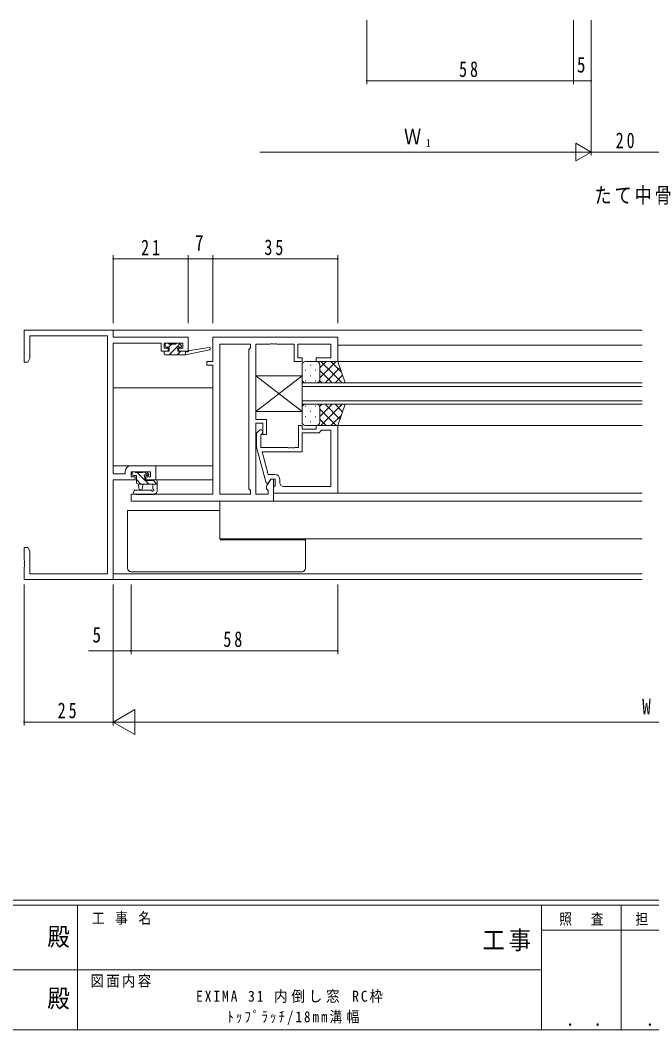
# Model space of a CAD drawing. Units: millimetres on the paper. Extents: x -397 to 397, y -282 to 282.
# Drawn here: x -25 to 152.2, y -282.1 to 1.3 of the extents above; entities that cross this region are included whole.
import ezdxf
from ezdxf.enums import TextEntityAlignment as Align

# ---------------------------------------------------------------- set-up
doc = ezdxf.new("R2010")
doc.units = ezdxf.units.MM
for name, color, linetype, lineweight in [('0-1_YKK_ZWAK', 7, 'Continuous', 18), ('0-3_YKK_11', 7, 'Continuous', 18), ('0-4_YKK_12', 2, 'Continuous', 18), ('0-5_YKK_13', 4, 'Continuous', 18), ('0-6_YKK_D', 6, 'Continuous', 18)]:
    doc.layers.add(name, color=color, linetype=linetype, lineweight=lineweight)
doc.layers.add('0-2_USER1', color=7, linetype='Continuous')
doc.styles.add('ＭＳ ゴシック', font='')
doc.styles.get('ＭＳ ゴシック').set_extended_font_data('MS Gothic')

msp = doc.modelspace()

# ---------------------------------------------------------------- linework, layer by layer
at = {"layer": '0-1_YKK_ZWAK'}
for p, q in [((376.092, -245.688), (-393.908, -245.688)), ((338.292, -247.088), (-393.908, -247.088)), ((-8.908, -247.088), (-8.908, -282.088)), ((121.292, -247.088), (121.292, -282.088)), ((143.692, -247.088), (143.692, -282.088)), ((189.476, -254.087), (121.292, -254.087)), ((-136.308, -265.287), (-7.508, -265.287)), ((-7.508, -265.287), (121.292, -265.287)), ((-393.908, -282.088), (338.292, -282.088))]:
    msp.add_line(p, q, dxfattribs=at)
at = {"layer": '0-3_YKK_11'}
for p, q in [((-23.908, -85.688), (1.092, -85.688)), ((-23.908, -94.688), (-23.908, -85.688)), ((-0.538, -87.318), (-22.278, -87.318)), ((-22.278, -87.318), (-22.278, -93.596)), ((-0.538, -154.058), (-0.538, -87.318)), ((22.092, -87.688), (22.092, -91.588)), ((64.092, -87.688), (29.092, -87.688)), ((29.092, -87.688), (29.092, -94.488)), ((64.092, -94.488), (64.092, -87.688)), ((14.592, -89.318), (1.092, -89.318)), ((1.092, -89.318), (1.092, -126.058)), ((14.592, -91.588), (14.592, -89.318)), ((20.592, -89.318), (15.392, -89.318)), ((15.392, -89.318), (15.392, -90.788)), ((20.592, -90.788), (20.592, -89.318)), ((39.592, -89.618), (31.022, -89.618)), ((31.022, -89.618), (31.022, -131.758)), ((31.022, -89.618), (31.022, -131.758)), ((39.162, -91.118), (39.592, -90.688)), ((39.592, -90.688), (39.592, -89.618)), ((41.092, -89.618), (45.134, -89.618)), ((41.092, -110.788), (41.092, -89.618)), ((45.134, -89.618), (45.317, -89.498)), ((45.317, -89.498), (45.867, -89.498)), ((45.867, -89.498), (46.05, -89.618)), ((46.05, -89.618), (46.134, -89.618)), ((46.134, -89.618), (46.317, -89.498)), ((46.317, -89.498), (46.867, -89.498)), ((46.867, -89.498), (47.05, -89.618)), ((47.05, -89.618), (51.892, -89.618)), ((51.892, -89.618), (51.892, -94.488)), ((52.892, -89.618), (62.162, -89.618)), ((52.892, -93.488), (52.892, -89.618)), ((62.162, -89.618), (62.162, -93.488)), ((16.492, -91.588), (14.592, -91.588)), ((15.392, -90.788), (16.492, -90.788)), ((16.492, -90.788), (16.492, -91.588)), ((19.492, -90.788), (20.592, -90.788)), ((19.492, -91.588), (19.492, -90.788)), ((22.092, -91.588), (19.492, -91.588)), ((39.162, -130.258), (39.162, -91.118)), ((54.092, -93.488), (52.892, -93.488)), ((54.092, -94.488), (54.092, -93.488)), ((62.162, -93.488), (58.092, -93.488)), ((58.092, -93.488), (58.092, -94.488)), ((-22.908, -94.688), (-23.908, -94.688)), ((-22.278, -93.596), (-22.908, -94.688)), ((27.392, -94.488), (27.392, -95.488)), ((29.092, -94.488), (27.392, -94.488)), ((27.392, -95.488), (29.092, -95.488)), ((29.092, -95.488), (29.092, -131.758)), ((51.892, -94.488), (54.092, -94.488)), ((58.092, -94.488), (64.092, -94.488)), ((44.092, -110.788), (41.092, -110.788)), ((41.092, -111.788), (43.092, -111.788)), ((41.092, -131.758), (41.092, -111.788)), ((43.092, -111.788), (43.092, -114.988)), ((44.092, -114.988), (44.092, -110.788)), ((53.092, -112.487), (54.092, -112.487)), ((53.092, -118.587), (53.092, -112.487)), ((54.092, -112.487), (54.092, -113.487)), ((58.092, -112.487), (64.092, -112.487)), ((58.092, -113.487), (58.092, -112.487)), ((64.092, -112.487), (64.092, -131.487)), ((41.292, -114.639), (42.068, -113.863)), ((41.292, -118.584), (41.292, -114.639)), ((42.916, -114.712), (42.492, -115.136)), ((42.492, -115.136), (42.492, -118.587)), ((43.092, -114.988), (44.092, -114.988)), ((54.092, -113.487), (58.092, -113.487)), ((58.892, -114.487), (54.092, -114.487)), ((54.092, -114.487), (54.092, -119.887)), ((59.392, -113.987), (58.892, -114.487)), ((59.592, -113.787), (59.392, -113.987)), ((62.162, -113.787), (59.592, -113.787)), ((62.162, -129.557), (62.162, -113.787)), ((62.162, -129.557), (62.162, -113.787)), ((43.999, -128.687), (41.292, -118.584)), ((42.492, -118.587), (50.134, -118.587)), ((50.134, -118.587), (50.317, -118.707)), ((50.317, -118.707), (50.867, -118.707)), ((50.867, -118.707), (51.05, -118.587)), ((51.05, -118.587), (51.134, -118.587)), ((51.134, -118.587), (51.317, -118.707)), ((51.317, -118.707), (51.867, -118.707)), ((51.867, -118.707), (52.05, -118.587)), ((52.05, -118.587), (53.092, -118.587)), ((42.883, -119.887), (44.571, -126.187)), ((54.092, -119.887), (42.883, -119.887)), ((5.992, -123.788), (13.092, -123.788)), ((13.092, -123.788), (13.092, -127.688)), ((1.092, -126.058), (4.492, -126.058)), ((4.492, -126.058), (4.492, -125.288)), ((6.122, -125.418), (6.122, -126.888)), ((11.592, -125.418), (6.122, -125.418)), ((6.122, -126.888), (7.292, -126.888)), ((7.292, -126.888), (7.292, -127.688)), ((10.292, -126.888), (11.592, -126.888)), ((10.292, -127.688), (10.292, -126.888)), ((11.592, -126.888), (11.592, -125.418)), ((45.292, -127.488), (44.162, -129.445)), ((44.571, -126.187), (46.392, -126.187)), ((45.292, -127.487), (44.599, -128.687)), ((46.592, -127.487), (45.292, -127.487)), ((46.092, -127.488), (45.292, -127.488)), ((46.092, -133.688), (46.092, -127.488)), ((7.292, -127.688), (1.092, -127.688)), ((1.092, -127.688), (1.092, -155.688)), ((13.092, -127.688), (10.292, -127.688)), ((39.592, -130.688), (39.162, -130.258)), ((44.599, -128.687), (43.999, -128.687)), ((44.162, -129.445), (44.162, -130.258)), ((44.162, -130.258), (44.592, -130.688)), ((46.092, -129.787), (46.392, -129.487)), ((46.092, -131.487), (46.092, -129.787)), ((47.892, -127.687), (47.892, -128.557)), ((48.892, -129.557), (62.162, -129.557)), ((29.092, -131.758), (6.092, -131.758)), ((6.092, -131.758), (6.092, -133.688)), ((31.022, -131.758), (39.592, -131.758)), ((39.592, -131.758), (39.592, -130.688)), ((44.592, -131.758), (41.092, -131.758)), ((44.592, -130.688), (44.592, -131.758)), ((64.092, -131.487), (46.092, -131.487)), ((6.092, -133.688), (46.092, -133.688)), ((-23.908, -146.688), (-22.908, -146.688)), ((-23.908, -150.229), (-23.908, -146.688)), ((-22.908, -146.688), (-22.278, -147.779)), ((-22.278, -147.779), (-22.278, -154.058)), ((-23.788, -150.413), (-23.908, -150.229)), ((-23.908, -151.146), (-23.788, -150.963)), ((-23.908, -151.229), (-23.908, -151.146)), ((-23.788, -151.413), (-23.908, -151.229)), ((-23.908, -152.146), (-23.788, -151.963)), ((-23.908, -155.688), (-23.908, -152.146)), ((-23.788, -150.963), (-23.788, -150.413)), ((-23.788, -151.963), (-23.788, -151.413)), ((1.092, -155.688), (-23.908, -155.688)), ((-22.278, -154.058), (-0.538, -154.058))]:
    msp.add_line(p, q, dxfattribs=at)
for points in [[(1.092, -85.688), (1.092, -87.688), (22.092, -87.688)], [(46.392, -129.487), (46.592, -129.287), (46.592, -127.487)]]:
    msp.add_lwpolyline(points, dxfattribs=at)
for centre, radius, start, end in [((42.492, -114.287), 0.6, 314.99999, 135.00001), ((5.992, -125.288), 1.5, 90.00001, 179.99999), ((46.392, -127.687), 1.5, 0.00001, 89.99999), ((48.892, -128.557), 1, 180.00001, 269.99999)]:
    msp.add_arc(centre, radius, start, end, dxfattribs=at)
at = {"layer": '0-4_YKK_12'}
for p, q in [((0.792, -85.688), (149.592, -85.688)), ((64.092, -89.888), (149.592, -89.888)), ((149.592, -94.488), (63.592, -94.488)), ((1.092, -101.888), (29.092, -101.888)), ((54.091, -106.488), (54.091, -100.488)), ((54.091, -100.488), (149.592, -100.488)), ((149.592, -101.488), (54.091, -101.488)), ((54.091, -105.488), (149.592, -105.488)), ((149.592, -106.488), (54.091, -106.488)), ((63.792, -112.487), (149.592, -112.487)), ((29.092, -123.788), (1.092, -123.788)), ((12.792, -127.688), (29.092, -127.688)), ((46.392, -131.488), (149.592, -131.488)), ((31.022, -133.688), (31.022, -144.287)), ((45.578, -133.688), (149.592, -133.688)), ((31.022, -144.287), (149.592, -144.287)), ((0.792, -155.688), (149.592, -155.688)), ((1.092, -154.058), (149.592, -154.058))]:
    msp.add_line(p, q, dxfattribs=at)
at = {"layer": '0-5_YKK_13'}
for p, q in [((15.692, -90.188), (15.692, -89.688)), ((15.992, -89.388), (16.492, -89.388)), ((17.55, -89.588), (16.65, -90.488)), ((16.692, -89.588), (18.692, -89.588)), ((18.947, -90.436), (16.796, -92.588)), ((18.892, -89.388), (19.492, -89.388)), ((19.806, -89.577), (19.14, -90.243)), ((19.992, -90.488), (19.653, -90.488)), ((19.704, -89.476), (20.204, -89.976)), ((22.504, -91.414), (28.046, -90.591)), ((15.392, -92.288), (15.392, -91.888)), ((15.692, -91.588), (16.792, -91.588)), ((15.692, -92.588), (21.39, -92.588)), ((20.041, -91.588), (19.041, -92.588)), ((19.192, -90.949), (19.192, -91.588)), ((19.192, -91.588), (21.39, -91.588)), ((21.39, -92.484), (21.286, -92.588)), ((21.39, -92.588), (28.151, -91.181)), ((54.092, -99.488), (54.092, -95.488)), ((55.092, -94.488), (58.092, -94.488)), ((56.455, -95.408), (56.455, -95.608)), ((64.092, -94.488), (58.092, -94.488)), ((59.092, -99.109), (63.712, -94.488)), ((59.092, -96.28), (60.884, -94.488)), ((59.092, -95.488), (59.092, -99.088)), ((59.092, -95.888), (59.092, -99.488)), ((59.36, -94.488), (65.36, -100.488)), ((60.54, -100.488), (64.736, -96.292)), ((62.188, -94.488), (65.149, -97.449)), ((66.235, -100.488), (64.092, -94.488)), ((41.092, -98.487), (41.092, -108.487)), ((54.092, -98.487), (41.092, -108.487)), ((54.092, -108.487), (41.092, -98.487)), ((54.092, -98.487), (41.092, -98.487)), ((54.092, -98.487), (54.092, -108.487)), ((55.04, -96.823), (55.04, -97.023)), ((56.455, -98.438), (56.455, -98.638)), ((57.87, -96.823), (57.87, -97.023)), ((59.092, -97.048), (62.532, -100.488)), ((63.369, -100.488), (65.481, -98.376)), ((55.04, -99.853), (55.04, -100.053)), ((58.092, -100.488), (55.092, -100.488)), ((57.87, -99.853), (57.87, -100.053)), ((58.092, -100.488), (66.235, -100.488)), ((59.035, -99.82), (59.703, -100.488)), ((54.092, -107.488), (54.092, -111.488)), ((55.04, -107.123), (55.04, -106.923)), ((58.092, -106.488), (55.092, -106.488)), ((57.87, -107.123), (57.87, -106.923)), ((66.235, -106.488), (58.092, -106.488)), ((59.035, -107.156), (59.703, -106.488)), ((59.092, -109.928), (62.532, -106.488)), ((59.092, -111.088), (59.092, -107.488)), ((59.36, -112.488), (65.36, -106.488)), ((60.54, -106.488), (64.736, -110.684)), ((63.369, -106.488), (65.48, -108.6)), ((66.235, -106.488), (64.092, -112.488)), ((41.092, -108.487), (54.092, -108.487)), ((55.04, -110.153), (55.04, -109.953)), ((56.455, -108.538), (56.455, -108.338)), ((57.87, -110.153), (57.87, -109.953)), ((59.092, -107.868), (63.712, -112.488)), ((59.092, -111.488), (59.092, -107.888)), ((62.188, -112.488), (65.149, -109.527)), ((55.092, -112.488), (58.092, -112.488)), ((56.455, -111.568), (56.455, -111.368)), ((64.092, -112.488), (58.092, -112.488)), ((59.092, -110.696), (60.884, -112.488)), ((6.392, -126.218), (6.392, -125.718)), ((6.692, -125.418), (7.192, -125.418)), ((7.392, -125.618), (9.492, -125.618)), ((9.992, -127.772), (7.838, -125.618)), ((9.692, -125.418), (10.292, -125.418)), ((10.942, -126.477), (9.883, -125.418)), ((10.792, -126.518), (10.453, -126.518)), ((10.504, -125.506), (11.004, -126.006)), ((8.893, -128.918), (7.592, -127.617)), ((13.392, -128.918), (8.092, -128.918)), ((8.192, -128.918), (8.294, -130.062)), ((9.392, -128.918), (9.29, -130.062)), ((11.138, -128.918), (10.138, -127.918)), ((12.192, -130.098), (12.192, -128.918)), ((13.383, -128.918), (12.307, -127.842)), ((12.492, -127.718), (13.092, -127.718)), ((13.392, -128.018), (13.392, -130.98)), ((11.656, -130.588), (7.408, -130.588)), ((12.587, -131.788), (7.408, -131.788)), ((12.777, -131.72), (13.208, -131.368)), ((5.092, -136.288), (6.092, -136.288)), ((5.092, -152.488), (5.092, -136.288)), ((6.092, -136.288), (31.022, -136.288)), ((31.092, -144.287), (31.092, -144.588)), ((31.189, -144.588), (31.21, -144.512)), ((31.21, -144.512), (31.23, -144.287)), ((55.092, -144.588), (55.092, -144.287)), ((31.092, -144.588), (54.092, -144.588)), ((54.092, -144.588), (55.092, -144.588)), ((55.092, -144.588), (55.092, -152.488)), ((54.092, -153.488), (6.092, -153.488))]:
    msp.add_line(p, q, dxfattribs=at)
for points in [[(16.792, -91.588), (16.792, -90.488), (15.992, -90.488)], [(21.39, -92.588), (21.39, -91.588), (21.477, -91.574)], [(7.592, -128.418), (7.592, -126.518), (6.692, -126.518)], [(9.992, -126.979), (9.992, -127.918), (12.292, -127.918)]]:
    msp.add_lwpolyline(points, dxfattribs=at)
for centre, radius, start, end in [((15.992, -89.688), 0.3, 90, 180), ((15.992, -90.188), 0.3, 180, 270), ((16.492, -89.588), 0.2, 0, 90), ((18.892, -89.588), 0.2, 90, 180), ((19.192, -90.488), 0.25, 33.05573, 236.94427), ((19.653, -90.188), 0.3, 213.05573, 270), ((19.492, -89.688), 0.3, 45, 90), ((19.992, -90.188), 0.3, 270, 45), ((28.09, -90.888), 0.3, 281.74981, 98.44936), ((15.692, -91.888), 0.3, 90, 180), ((15.692, -92.288), 0.3, 180, 270), ((18.892, -90.949), 0.3, 0, 56.94427), ((21.525, -91.87), 0.3, 39.19754, 99.19754), ((21.99, -91.491), 0.3, 219.19754, 338.44936), ((22.548, -91.711), 0.3, 98.44936, 158.44936), ((55.092, -95.488), 1, 90, 180), ((58.092, -95.488), 1, 0, 90), ((58.092, -95.488), 1, 0, 90), ((55.092, -99.488), 1, 180, 270), ((58.092, -99.488), 1, 270, 0), ((58.092, -99.488), 1, 270, 0), ((55.092, -107.488), 1, 90, 180), ((58.092, -107.488), 1, 0, 90), ((58.092, -107.488), 1, 0, 90), ((55.092, -111.488), 1, 180, 270), ((58.092, -111.488), 1, 270, 0), ((58.092, -111.488), 1, 270, 0), ((6.692, -125.718), 0.3, 90, 180), ((6.692, -126.218), 0.3, 180, 270), ((7.192, -125.618), 0.2, 0, 90), ((9.692, -125.618), 0.2, 90, 180), ((9.992, -126.518), 0.25, 33.05573, 236.94427), ((9.692, -126.979), 0.3, 0, 56.94427), ((10.453, -126.218), 0.3, 213.05573, 270), ((10.292, -125.718), 0.3, 45, 90), ((10.792, -126.218), 0.3, 270, 45), ((8.092, -128.418), 0.5, 180, 270), ((8.792, -130.018), 0.5, 185.09207, 354.90793), ((12.192, -130.618), 0.3, 206.74368, 60), ((12.492, -130.098), 0.3, 180, 240), ((12.492, -127.918), 0.2, 90, 180), ((13.092, -128.018), 0.3, 0, 90), ((7.408, -131.188), 0.6, 90, 270), ((11.656, -130.888), 0.3, 26.74368, 90), ((12.587, -131.488), 0.3, 270, 309.23454), ((12.892, -130.98), 0.5, 309.23454, 0), ((6.092, -152.488), 1, 180, 270), ((54.092, -152.488), 1, 270, 0)]:
    msp.add_arc(centre, radius, start, end, dxfattribs=at)
at = {"layer": '0-6_YKK_D'}
for p, q in [((72.251, 1.312), (72.251, -16.688)), ((130.251, 1.312), (130.251, -16.688)), ((130.251, 1.312), (130.251, -16.688)), ((135.251, 1.312), (135.251, -36.688)), ((135.251, 1.312), (135.251, -36.688)), ((135.251, 1.312), (135.251, -16.688)), ((130.251, -15.688), (72.251, -15.688)), ((130.251, -15.688), (135.251, -15.688)), ((130.251, -35.688), (42.251, -35.688)), ((135.251, -35.688), (126.591, -35.688)), ((135.251, -35.688), (130.921, -38.188)), ((135.251, -35.688), (155.251, -35.688)), ((1.092, -83.688), (1.092, -64.688)), ((22.092, -83.688), (22.092, -64.688)), ((22.092, -83.688), (22.092, -64.688)), ((29.092, -83.688), (29.092, -64.688)), ((29.092, -83.688), (29.092, -64.688)), ((64.092, -83.688), (64.092, -64.688)), ((1.092, -65.688), (22.092, -65.688)), ((22.092, -65.688), (29.092, -65.688)), ((29.092, -65.688), (64.092, -65.688)), ((-23.908, -157.058), (-23.908, -196.688)), ((1.092, -157.058), (1.092, -176.688)), ((1.092, -157.058), (1.092, -196.688)), ((1.092, -157.058), (1.092, -196.688)), ((6.092, -157.058), (6.092, -176.688)), ((6.092, -157.058), (6.092, -176.688)), ((64.092, -157.058), (64.092, -176.688)), ((1.092, -175.688), (-5.808, -175.688)), ((6.092, -175.688), (1.092, -175.688)), ((6.092, -175.688), (64.092, -175.688)), ((1.092, -195.688), (7.154, -192.188)), ((-23.908, -195.688), (1.092, -195.688)), ((1.092, -195.688), (13.216, -195.688)), ((294.092, -195.688), (8.092, -195.688))]:
    msp.add_line(p, q, dxfattribs=at)
for points in [[(135.251, -35.688), (130.921, -33.188), (130.921, -38.188)], [(1.092, -195.688), (7.154, -199.188), (7.154, -192.188)]]:
    msp.add_lwpolyline(points, dxfattribs=at)
for centre, start, end in [((72.251, -15.688), 0, 180), ((72.251, -15.688), 180, 0), ((130.251, -15.688), 0, 180), ((130.251, -15.688), 0, 180), ((130.251, -15.688), 180, 0), ((130.251, -15.688), 180, 0), ((135.251, -15.688), 0, 180), ((135.251, -15.688), 180, 0), ((1.092, -65.688), 0, 180), ((1.092, -65.688), 180, 0), ((22.092, -65.688), 0, 180), ((22.092, -65.688), 0, 180), ((22.092, -65.688), 180, 0), ((22.092, -65.688), 180, 0), ((29.092, -65.688), 0, 180), ((29.092, -65.688), 0, 180), ((29.092, -65.688), 180, 0), ((29.092, -65.688), 180, 0), ((64.092, -65.688), 0, 180), ((64.092, -65.688), 180, 0), ((1.092, -175.688), 0, 180), ((1.092, -175.688), 180, 0), ((6.092, -175.688), 0, 180), ((6.092, -175.688), 0, 180), ((6.092, -175.688), 180, 0), ((6.092, -175.688), 180, 0), ((64.092, -175.688), 0, 180), ((64.092, -175.688), 180, 0), ((-23.908, -195.688), 0, 180), ((-23.908, -195.688), 180, 0)]:
    msp.add_arc(centre, 0.106, start, end, dxfattribs=at)

# ---------------------------------------------------------------- texts
at = {"layer": '0-1_YKK_ZWAK', "style": 'ＭＳ ゴシック', "width": 0.9}
for p in [(-17.39, -260.044), (-17.39, -277.365)]:
    msp.add_text('殿', height=5.132, dxfattribs=at).set_placement(p, align=Align.BOTTOM_LEFT)
at = {"layer": '0-1_YKK_ZWAK', "attachment_point": 7, "style": 'ＭＳ ゴシック'}
for s, insert, char_height in [('\\T1.22;\\W0.85;工\\~事\\~名', (-4.896, -252.62), 3.079), ('\\T1.24;\\W0.85;照\\~\\~査', (126.281, -252.868), 3.079), ('\\T1.24;\\W0.85;担\\~\\~当', (147.646, -252.868), 3.079), ('\\T1.17;\\W0.9;工事', (104.723, -260.044), 5.132), ('\\T1.17;\\W0.9;図面内容', (-5.291, -270.236), 3.079), ('\\T1.24;\\W0.85;\\~．\\~．', (125.747, -281.034), 3.592), ('\\T1.24;\\W0.85;\\~．\\~．', (148.147, -281.034), 3.592)]:
    msp.add_mtext(s, dxfattribs=dict(at, insert=insert, char_height=char_height))
at = {"layer": '0-2_USER1', "attachment_point": 7, "style": 'ＭＳ ゴシック'}
for s, insert, char_height in [('\\T1.17;\\W0.8;たて中骨', (136.187, -50.488), 4.399), ('\\T1.29;\\W0.9;EXIMA\\~31\\~内倒し窓\\~RC枠', (24.349, -274.537), 3.079), ('\\T1.34;\\W0.85;ﾄｯﾌﾟﾗｯﾁ/18mm溝幅', (33.149, -280.712), 3.079)]:
    msp.add_mtext(s, dxfattribs=dict(at, insert=insert, char_height=char_height))
at = {"layer": '0-6_YKK_D', "color": 7, "style": 'ＭＳ ゴシック', "width": 0.8}
for s, height, p in [('5', 4.399, (131.24, -14.688)), ('Ｗ', 4.399, (82.718, -34.888)), ('1', 2.199, (88.955, -34.888)), ('7', 4.399, (24.045, -64.688)), ('5', 4.399, (-4.719, -174.688)), ('W', 4.399, (149.557, -194.888))]:
    msp.add_text(s, height=height, dxfattribs=at).set_placement(p, align=Align.BOTTOM_LEFT)
at = {"layer": '0-6_YKK_D', "color": 7, "char_height": 4.399, "attachment_point": 7, "style": 'ＭＳ ゴシック'}
for s, insert in [('\\T1.37;\\W0.75;58', (98.156, -14.688)), ('\\T1.37;\\W0.75;20', (142.108, -34.688)), ('\\T1.37;\\W0.75;21', (8.936, -64.688)), ('\\T1.37;\\W0.75;35', (43.522, -64.688)), ('\\T1.37;\\W0.75;58', (31.997, -174.688)), ('\\T1.37;\\W0.75;25', (-14.49, -194.688))]:
    msp.add_mtext(s, dxfattribs=dict(at, insert=insert))

doc.saveas('drawing.dxf')
